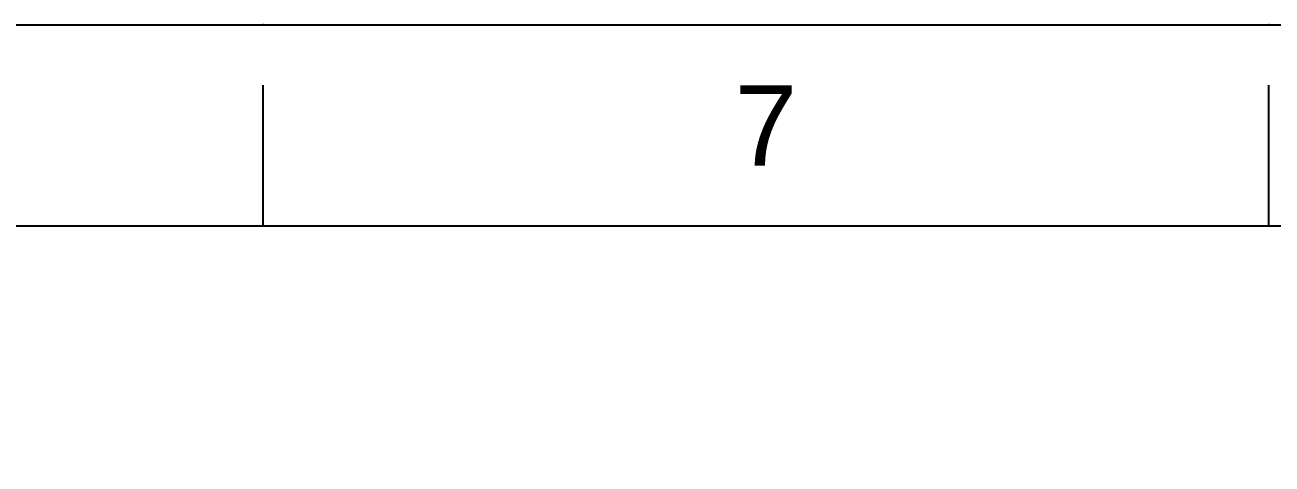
# Model space of a CAD drawing. Header units: millimetres. Extents: x 1301 to 1721, y -207 to 90.
# Drawn here: x 1598.8 to 1660.8, y 68.5 to 90.3 of the extents above; entities that cross this region are included whole.
import ezdxf

# ---------------------------------------------------------------- set-up
doc = ezdxf.new("R2010")
doc.units = ezdxf.units.MM
doc.layers.add('FORM', color=7, linetype='Continuous')
doc.styles.get("Standard").update_dxf_attribs({"font": 'arial.ttf'})

msp = doc.modelspace()

# ---------------------------------------------------------------- linework, layer by layer
at = {"layer": 'FORM'}
for p, q in [((1610.688, 80.336), (1610.688, 87.336)), ((1660.688, 80.336), (1660.688, 87.336)), ((1710.688, 80.336), (1310.688, 80.336))]:
    msp.add_line(p, q, dxfattribs=at)
at = {"layer": 'FORM', "color": 7, "linetype": 'Continuous'}
msp.add_lwpolyline([(1300.688, 90.336), (1720.688, 90.336), (1720.688, -206.664), (1300.688, -206.664)], close=True, dxfattribs=at)
at = {"layer": 'FORM'}
for p in [(1610.688, 90.336), (1660.688, 90.336)]:
    msp.add_point(p, dxfattribs=at)

# ---------------------------------------------------------------- texts
at = {"layer": 'FORM', "insert": (1635.688, 85.336), "char_height": 4, "attachment_point": 5}
msp.add_mtext_dynamic_manual_height_columns('7', width=50, gutter_width=12.5, heights=[0], dxfattribs=at)

doc.saveas('drawing.dxf')
